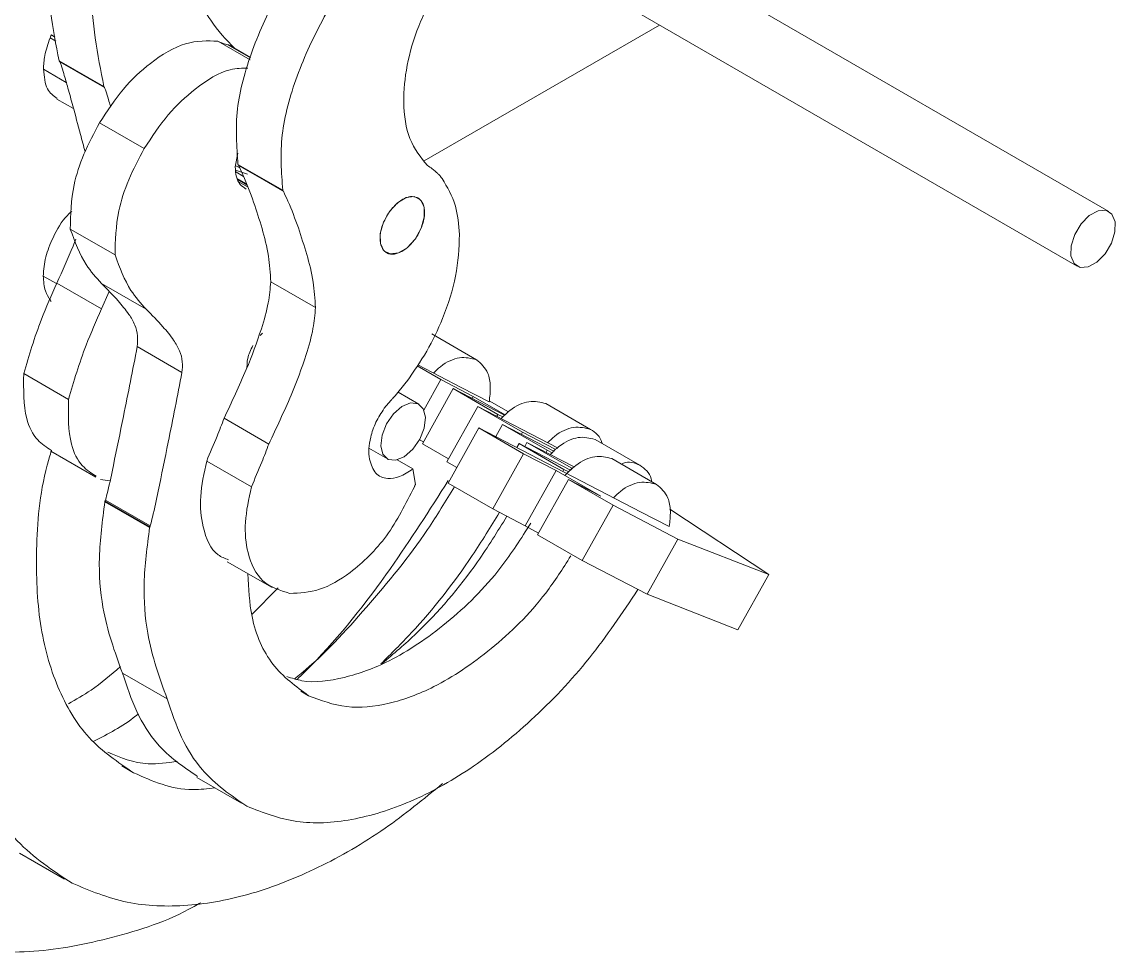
# Model space of a CAD drawing. Header units: inches. Extents: x 0 to 44.3, y 0 to 33.7.
# Drawn here: x 22.162 to 23.242, y 21.051 to 21.97 of the extents above; entities that cross this region are included whole.
import ezdxf

# ---------------------------------------------------------------- set-up
doc = ezdxf.new("R2010")
doc.units = ezdxf.units.IN
doc.header["$MEASUREMENT"] = 0

msp = doc.modelspace()

# ---------------------------------------------------------------- linework, layer by layer
at = {"color": 7, "linetype": 'Continuous', "lineweight": 15}
for p, q in [((23.2359, 21.7831), (22.6992, 22.093)), ((22.6366, 22.057), (23.2047, 21.729)), ((22.5599, 21.8332), (22.7923, 21.9671)), ((22.1959, 21.9513), (22.1903, 21.9545)), ((22.1958, 21.9515), (22.1904, 21.9546)), ((22.3879, 21.9329), (22.3561, 21.9512)), ((22.3884, 21.9348), (22.366, 21.9477)), ((22.3884, 21.935), (22.3679, 21.9469)), ((22.1993, 21.9319), (22.2435, 21.9064)), ((22.1995, 21.9315), (22.2437, 21.906)), ((22.1999, 21.9309), (22.2441, 21.9054)), ((22.2435, 21.9064), (22.2435, 21.9064)), ((22.1971, 21.894), (22.2135, 21.8846)), ((22.2833, 21.8452), (22.2391, 21.8707)), ((22.3732, 21.8273), (22.3758, 21.8405)), ((22.3731, 21.8286), (22.3777, 21.826)), ((22.3853, 21.8198), (22.3736, 21.824)), ((22.3813, 21.818), (22.3738, 21.8223)), ((22.3815, 21.8176), (22.3738, 21.8221)), ((22.3759, 21.8295), (22.4201, 21.804)), ((22.3761, 21.8291), (22.4203, 21.8036)), ((22.3765, 21.8286), (22.4207, 21.8031)), ((22.3842, 21.8105), (22.3751, 21.8157)), ((22.3847, 21.8094), (22.3757, 21.8145)), ((22.4201, 21.804), (22.4201, 21.804)), ((22.2545, 21.7401), (22.2103, 21.7657)), ((22.5221, 21.7426), (22.5225, 21.7424)), ((22.197, 21.7123), (22.2412, 21.6868)), ((22.2853, 21.6865), (22.2411, 21.712)), ((22.4083, 21.7136), (22.4525, 21.6881)), ((22.2412, 21.6868), (22.2487, 21.704)), ((22.6114, 21.6366), (22.5672, 21.6621)), ((22.6123, 21.6362), (22.5681, 21.6617)), ((22.3206, 21.6241), (22.2765, 21.6496)), ((22.5528, 21.6307), (22.5763, 21.6171)), ((22.5962, 21.6094), (22.5534, 21.6316)), ((22.1643, 21.623), (22.2085, 21.5975)), ((22.5421, 21.6145), (22.5312, 21.6011)), ((22.5426, 21.6151), (22.5421, 21.6145)), ((22.5426, 21.6152), (22.5426, 21.6151)), ((22.5763, 21.6171), (22.5595, 21.587)), ((22.5763, 21.6171), (22.6083, 21.6005)), ((22.5546, 21.5928), (22.5341, 21.6047)), ((22.5884, 21.6083), (22.558, 21.5537)), ((22.5884, 21.6083), (22.6326, 21.5827)), ((22.6392, 21.5819), (22.5884, 21.6083)), ((22.5962, 21.6094), (22.624, 21.595)), ((22.5962, 21.6094), (22.5962, 21.6094)), ((22.5268, 21.5963), (22.5203, 21.5887)), ((22.6083, 21.6005), (22.6072, 21.5985)), ((22.6083, 21.6005), (22.6398, 21.5824)), ((22.6429, 21.5852), (22.624, 21.5961)), ((22.7241, 21.5679), (22.6799, 21.5934)), ((22.6127, 21.5905), (22.5823, 21.5359)), ((22.6127, 21.5905), (22.6569, 21.565)), ((22.6914, 21.5497), (22.6127, 21.5905)), ((22.6326, 21.5827), (22.6315, 21.5808)), ((22.6326, 21.5827), (22.6375, 21.5802)), ((22.3622, 21.5789), (22.4064, 21.5534)), ((22.637, 21.5728), (22.6304, 21.5608)), ((22.637, 21.5728), (22.6812, 21.5473)), ((22.6878, 21.5464), (22.637, 21.5728)), ((22.6138, 21.5695), (22.5833, 21.5149)), ((22.6138, 21.5695), (22.658, 21.5439)), ((22.774, 21.4863), (22.6138, 21.5695)), ((22.6569, 21.565), (22.6558, 21.563)), ((22.6569, 21.565), (22.689, 21.5484)), ((22.5552, 21.5577), (22.5591, 21.5557)), ((22.558, 21.5537), (22.5839, 21.5388)), ((22.6536, 21.5539), (22.6513, 21.5499)), ((22.6536, 21.5539), (22.6978, 21.5284)), ((22.7044, 21.5275), (22.6536, 21.5539)), ((22.6613, 21.555), (22.6591, 21.551)), ((22.6613, 21.555), (22.7055, 21.5295)), ((22.7079, 21.5308), (22.6613, 21.555)), ((22.7727, 21.5324), (22.7285, 21.5579)), ((22.1912, 21.5463), (22.2354, 21.5208)), ((22.5052, 21.5492), (22.5234, 21.5387)), ((22.658, 21.5439), (22.6275, 21.4894)), ((22.658, 21.5439), (22.69, 21.5273)), ((22.6812, 21.5473), (22.6801, 21.5453)), ((22.6812, 21.5473), (22.686, 21.5447)), ((22.689, 21.5484), (22.6879, 21.5464)), ((22.7892, 21.5135), (22.745, 21.5391)), ((22.345, 21.5366), (22.3891, 21.5111)), ((22.533, 21.5377), (22.5485, 21.5288)), ((22.5485, 21.5288), (22.5511, 21.5136)), ((22.5823, 21.5359), (22.592, 21.5304)), ((22.6978, 21.5284), (22.6967, 21.5264)), ((22.6978, 21.5284), (22.7026, 21.5259)), ((22.7055, 21.5295), (22.7044, 21.5275)), ((22.2495, 21.5171), (22.24, 21.5184)), ((22.69, 21.5273), (22.6596, 21.4727)), ((22.7022, 21.5184), (22.6717, 21.4639)), ((22.69, 21.5273), (22.7342, 21.5018)), ((22.7022, 21.5184), (22.7463, 21.4929)), ((22.7342, 21.5018), (22.7022, 21.5184)), ((22.5833, 21.5149), (22.6275, 21.4894)), ((22.2886, 21.4709), (22.2444, 21.4964)), ((22.2888, 21.4715), (22.2446, 21.497)), ((22.2892, 21.4725), (22.245, 21.498)), ((22.6275, 21.4894), (22.6596, 21.4727)), ((22.7463, 21.4929), (22.7159, 21.4383)), ((22.7463, 21.4929), (22.8104, 21.4596)), ((22.774, 21.4863), (22.8017, 21.4719)), ((22.9, 21.4247), (22.8025, 21.4891)), ((22.2886, 21.4709), (22.2886, 21.4709)), ((22.6596, 21.4727), (22.6725, 21.4653)), ((22.6717, 21.4639), (22.7159, 21.4383)), ((22.8104, 21.4596), (22.78, 21.4051)), ((22.8104, 21.4596), (22.9, 21.4247)), ((22.3653, 21.4371), (22.4095, 21.4116)), ((22.7159, 21.4383), (22.78, 21.4051)), ((22.9, 21.4247), (22.8696, 21.3701)), ((22.4155, 21.4114), (22.3895, 21.3851)), ((22.78, 21.4051), (22.8696, 21.3701)), ((22.3059, 21.3018), (22.2617, 21.3273)), ((22.3352, 21.2242), (22.3794, 21.1987)), ((22.1603, 21.1494), (22.2045, 21.1238))]:
    msp.add_line(p, q, dxfattribs=at)
at = {"color": 8, "linetype": 'Continuous', "lineweight": 15}
for p, q in [((22.1951, 21.9553), (22.1916, 21.9574)), ((22.2063, 21.9105), (22.1838, 21.9235)), ((22.3854, 21.8075), (22.3768, 21.8125)), ((22.1967, 21.7118), (22.1836, 21.7193)), ((22.4456, 21.3049), (22.4378, 21.3094)), ((22.2728, 21.2289), (22.2612, 21.2357))]:
    msp.add_line(p, q, dxfattribs=at)
at = {"color": 7, "linetype": 'Continuous', "lineweight": 15, "flags": 128}
for points in [[(22.52, 21.7443), (22.5166, 21.7514), (22.5164, 21.7613), (22.5195, 21.7724), (22.5255, 21.783), (22.5333, 21.7916), (22.542, 21.7968), (22.55, 21.7978), (22.5562, 21.7945), (22.5597, 21.7874), (22.5599, 21.7776), (22.5568, 21.7665), (22.5508, 21.7558), (22.5429, 21.7473), (22.5343, 21.7421), (22.5263, 21.7411), (22.52, 21.7443)], [(23.2321, 21.7413), (23.224, 21.7331), (23.2154, 21.7284), (23.2076, 21.7279), (23.2016, 21.7317), (23.1985, 21.7392), (23.1988, 21.7493), (23.2023, 21.7604), (23.2085, 21.7709), (23.2166, 21.7791), (23.2252, 21.7838), (23.2331, 21.7843), (23.239, 21.7805), (23.2421, 21.773), (23.2419, 21.7629), (23.2384, 21.7517), (23.2321, 21.7413)], [(22.5464, 21.5941), (22.5538, 21.5932), (22.5589, 21.5882), (22.5611, 21.5798), (22.5598, 21.5692), (22.5554, 21.5581), (22.5485, 21.5482), (22.5401, 21.5409), (22.5316, 21.5374), (22.5242, 21.5382), (22.519, 21.5433), (22.5169, 21.5517), (22.5182, 21.5622), (22.5226, 21.5733), (22.5295, 21.5833), (22.5378, 21.5906), (22.5464, 21.5941)]]:
    msp.add_lwpolyline(points, dxfattribs=at)
at = {"color": 7, "linetype": 'Continuous', "lineweight": 15}
for points, knots in [([(22.402, 22.3631), (22.3889, 22.3392), (22.3631, 22.2921), (22.3372, 22.2187), (22.3221, 22.1484), (22.3183, 22.0814), (22.3266, 22.0211), (22.3445, 21.9729), (22.3643, 21.9527), (22.3727, 21.9441)], [0, 0, 0, 0, 0.150856, 0.297189, 0.441242, 0.584487, 0.734886, 0.887092, 1, 1, 1, 1]), ([(22.3759, 21.8295), (22.3746, 21.8472), (22.3719, 21.8817), (22.3885, 21.9428), (22.4177, 22.0055), (22.4584, 22.0689), (22.4919, 22.1077), (22.5087, 22.1272)], [0, 0, 0, 0, 0.190083, 0.370169, 0.552872, 0.775402, 1, 1, 1, 1]), ([(22.4201, 21.804), (22.4188, 21.8217), (22.4161, 21.8562), (22.4327, 21.9173), (22.4619, 21.98), (22.5026, 22.0434), (22.5361, 22.0822), (22.5529, 22.1017)], [0, 0, 0, 0, 0.190083, 0.370169, 0.552872, 0.775402, 1, 1, 1, 1]), ([(22.1993, 21.9319), (22.1962, 21.9477), (22.1901, 21.9779), (22.1855, 22.0314), (22.1872, 22.0705), (22.1882, 22.0929)], [0, 0, 0, 0, 0.320913, 0.611378, 1, 1, 1, 1]), ([(22.2435, 21.9064), (22.2404, 21.9222), (22.2343, 21.9524), (22.2297, 22.0059), (22.2314, 22.045), (22.2324, 22.0674)], [0, 0, 0, 0, 0.320913, 0.611378, 1, 1, 1, 1]), ([(22.1869, 22.0256), (22.1805, 22.0233), (22.1642, 22.0176), (22.1372, 21.9939), (22.1205, 21.971), (22.112, 21.9593)], [0, 0, 0, 0, 0.245481, 0.614697, 1, 1, 1, 1]), ([(22.5737, 22.0056), (22.5668, 21.9926), (22.5531, 21.9669), (22.5418, 21.9271), (22.5381, 21.8885), (22.5436, 21.8523), (22.5565, 21.8365), (22.563, 21.8284)], [0, 0, 0, 0, 0.192013, 0.377713, 0.561178, 0.777827, 1, 1, 1, 1]), ([(22.1903, 21.9545), (22.1883, 21.9485), (22.1845, 21.9378), (22.184, 21.928), (22.1838, 21.9235)], [0, 0, 0, 0, 0.5511782, 1, 1, 1, 1]), ([(22.1904, 21.9546), (22.1904, 21.9546), (22.1904, 21.9546), (22.1904, 21.9546), (22.1904, 21.9545), (22.1903, 21.9545), (22.1903, 21.9545), (22.1903, 21.9545), (22.1903, 21.9545)], [0, 0, 0, 0, 0.207301, 0.382855, 0.554847, 0.69038, 0.832281, 1, 1, 1, 1]), ([(22.1916, 21.9574), (22.1913, 21.9569), (22.1909, 21.9559), (22.1906, 21.955), (22.1904, 21.9546)], [0, 0, 0, 0, 0.552649, 1, 1, 1, 1]), ([(22.3561, 21.9512), (22.3457, 21.9516), (22.3249, 21.9523), (22.2913, 21.9326), (22.2616, 21.9048), (22.2467, 21.8822), (22.2391, 21.8707)], [0, 0, 0, 0, 0.275469, 0.549644, 0.770131, 1, 1, 1, 1]), ([(22.366, 21.9477), (22.3643, 21.9481), (22.3609, 21.9489), (22.3578, 21.9504), (22.3561, 21.9512)], [0, 0, 0, 0, 0.473221, 1, 1, 1, 1]), ([(22.3679, 21.9469), (22.3675, 21.947), (22.3669, 21.9473), (22.3663, 21.9476), (22.366, 21.9477)], [0, 0, 0, 0, 0.5604827, 1, 1, 1, 1]), ([(22.1995, 21.9315), (22.1995, 21.9316), (22.1994, 21.9317), (22.1993, 21.9318), (22.1993, 21.9319)], [0, 0, 0, 0, 0.604849, 1, 1, 1, 1]), ([(22.1999, 21.9309), (22.1998, 21.931), (22.1997, 21.9312), (22.1996, 21.9314), (22.1995, 21.9315)], [0, 0, 0, 0, 0.559969, 1, 1, 1, 1]), ([(22.2249, 21.842), (22.2234, 21.8477), (22.2194, 21.8629), (22.2137, 21.8839), (22.2083, 21.904), (22.2044, 21.9173), (22.2018, 21.9262), (22.2003, 21.9299), (22.1999, 21.9309)], [0, 0, 0, 0, 0.1907076, 0.50673, 0.7018438, 0.8629913, 0.9609627, 1, 1, 1, 1]), ([(22.1838, 21.9235), (22.1845, 21.9163), (22.1857, 21.9031), (22.1938, 21.8972), (22.1974, 21.8945)], [0, 0, 0, 0, 0.542072, 1, 1, 1, 1]), ([(22.3857, 21.9245), (22.38, 21.9245), (22.3639, 21.9246), (22.3354, 21.9068), (22.3058, 21.8794), (22.2909, 21.8568), (22.2833, 21.8452)], [0, 0, 0, 0, 0.171648, 0.485111, 0.737193, 1, 1, 1, 1]), ([(22.2437, 21.906), (22.2437, 21.9061), (22.2436, 21.9062), (22.2435, 21.9063), (22.2435, 21.9064)], [0, 0, 0, 0, 0.604849, 1, 1, 1, 1]), ([(22.2441, 21.9054), (22.244, 21.9055), (22.2439, 21.9057), (22.2438, 21.9059), (22.2437, 21.906)], [0, 0, 0, 0, 0.5599691, 1, 1, 1, 1]), ([(22.2499, 21.8873), (22.2493, 21.8894), (22.2478, 21.8945), (22.246, 21.9007), (22.2445, 21.9044), (22.2441, 21.9054)], [0, 0, 0, 0, 0.345635, 0.813554, 1, 1, 1, 1]), ([(22.2391, 21.8707), (22.2337, 21.8605), (22.223, 21.8404), (22.2111, 21.8034), (22.2106, 21.7799), (22.2103, 21.7657)], [0, 0, 0, 0, 0.29132, 0.57166, 1, 1, 1, 1]), ([(22.2833, 21.8452), (22.2779, 21.835), (22.2672, 21.8149), (22.2553, 21.7779), (22.2548, 21.7544), (22.2545, 21.7401)], [0, 0, 0, 0, 0.29132, 0.57166, 1, 1, 1, 1]), ([(22.3841, 21.8052), (22.382, 21.8065), (22.3777, 21.8092), (22.3738, 21.8169), (22.3734, 21.8238), (22.3732, 21.8273)], [0, 0, 0, 0, 0.333254, 0.663469, 1, 1, 1, 1]), ([(22.3761, 21.8291), (22.3761, 21.8292), (22.376, 21.8293), (22.3759, 21.8295), (22.3759, 21.8295)], [0, 0, 0, 0, 0.605415, 1, 1, 1, 1]), ([(22.3765, 21.8286), (22.3764, 21.8287), (22.3763, 21.8289), (22.3762, 21.8291), (22.3761, 21.8291)], [0, 0, 0, 0, 0.560288, 1, 1, 1, 1]), ([(22.4083, 21.7136), (22.4077, 21.7222), (22.4065, 21.741), (22.3998, 21.7665), (22.3913, 21.793), (22.3835, 21.8138), (22.378, 21.8253), (22.3765, 21.8286)], [0, 0, 0, 0, 0.192399, 0.422026, 0.654285, 0.902602, 1, 1, 1, 1]), ([(22.563, 21.8284), (22.5646, 21.8274), (22.5674, 21.8256), (22.5699, 21.8234), (22.571, 21.8224)], [0, 0, 0, 0, 0.559661, 1, 1, 1, 1]), ([(22.571, 21.8224), (22.5716, 21.8219), (22.5727, 21.8211), (22.5736, 21.8202), (22.574, 21.8198)], [0, 0, 0, 0, 0.562554, 1, 1, 1, 1]), ([(22.574, 21.8198), (22.5743, 21.8196), (22.5746, 21.8192), (22.575, 21.8188), (22.5751, 21.8186)], [0, 0, 0, 0, 0.561412, 1, 1, 1, 1]), ([(22.5751, 21.8186), (22.5754, 21.8183), (22.5758, 21.8178), (22.5762, 21.8172), (22.5763, 21.817)], [0, 0, 0, 0, 0.560825, 1, 1, 1, 1]), ([(22.5763, 21.817), (22.5765, 21.8167), (22.5769, 21.8163), (22.5773, 21.8158), (22.5774, 21.8156)], [0, 0, 0, 0, 0.561457, 1, 1, 1, 1]), ([(22.5774, 21.8156), (22.5774, 21.8156), (22.5774, 21.8156), (22.5775, 21.8155), (22.5775, 21.8155), (22.5775, 21.8155)], [0, 0, 0, 0, 0.32103, 0.593498, 1, 1, 1, 1]), ([(22.5775, 21.8155), (22.5826, 21.8071), (22.592, 21.792), (22.5938, 21.7701), (22.5947, 21.7602)], [0, 0, 0, 0, 0.5510748, 1, 1, 1, 1]), ([(22.4203, 21.8036), (22.4203, 21.8037), (22.4202, 21.8038), (22.4201, 21.804), (22.4201, 21.804)], [0, 0, 0, 0, 0.605415, 1, 1, 1, 1]), ([(22.4207, 21.8031), (22.4206, 21.8032), (22.4205, 21.8034), (22.4204, 21.8035), (22.4203, 21.8036)], [0, 0, 0, 0, 0.560288, 1, 1, 1, 1]), ([(22.4525, 21.6881), (22.4519, 21.6967), (22.4507, 21.7155), (22.4439, 21.741), (22.4355, 21.7675), (22.4277, 21.7883), (22.4222, 21.7998), (22.4207, 21.8031)], [0, 0, 0, 0, 0.192399, 0.422026, 0.654285, 0.902602, 1, 1, 1, 1]), ([(22.5236, 21.7799), (22.5262, 21.7835), (22.5315, 21.7907), (22.5405, 21.7965), (22.5484, 21.7985), (22.5522, 21.797), (22.5542, 21.7962)], [0, 0, 0, 0, 0.283259, 0.557633, 0.774898, 1, 1, 1, 1]), ([(22.5542, 21.7962), (22.5559, 21.7945), (22.5594, 21.7911), (22.5607, 21.7818), (22.5589, 21.7709), (22.5538, 21.7595), (22.5463, 21.7497), (22.539, 21.7441), (22.5334, 21.7416), (22.5293, 21.7407), (22.5254, 21.741), (22.5221, 21.7423), (22.5204, 21.7441), (22.5195, 21.7449)], [0, 0, 0, 0, 0.1194592, 0.2348328, 0.3502108, 0.4697391, 0.5896334, 0.7053785, 0.7633083, 0.8216625, 0.8810053, 0.9421635, 1, 1, 1, 1]), ([(22.2118, 21.7832), (22.2104, 21.782), (22.2028, 21.7754), (22.1934, 21.7588), (22.1851, 21.7378), (22.1841, 21.7255), (22.1836, 21.7193)], [0, 0, 0, 0, 0.086091, 0.435355, 0.71254, 1, 1, 1, 1]), ([(22.5195, 21.7449), (22.5183, 21.7472), (22.5159, 21.7516), (22.5161, 21.761), (22.5185, 21.7704), (22.5215, 21.776), (22.523, 21.7789)], [0, 0, 0, 0, 0.2796749, 0.5547381, 0.7734235, 1, 1, 1, 1]), ([(22.523, 21.7789), (22.5231, 21.7791), (22.5233, 21.7794), (22.5235, 21.7797), (22.5236, 21.7799)], [0, 0, 0, 0, 0.560217, 1, 1, 1, 1]), ([(22.2103, 21.7657), (22.2149, 21.7532), (22.2226, 21.7323), (22.2358, 21.7179), (22.2411, 21.712)], [0, 0, 0, 0, 0.595222, 1, 1, 1, 1]), ([(22.197, 21.7123), (22.2026, 21.7245), (22.2092, 21.7389), (22.2149, 21.7534), (22.2157, 21.7556)], [0, 0, 0, 0, 0.847202, 1, 1, 1, 1]), ([(22.5947, 21.7602), (22.5941, 21.7468), (22.593, 21.7204), (22.58, 21.6802), (22.5631, 21.6446), (22.5494, 21.625), (22.5426, 21.6152)], [0, 0, 0, 0, 0.288248, 0.566663, 0.783222, 1, 1, 1, 1]), ([(22.2545, 21.7401), (22.2591, 21.7277), (22.2668, 21.7068), (22.28, 21.6924), (22.2853, 21.6865)], [0, 0, 0, 0, 0.595222, 1, 1, 1, 1]), ([(22.1643, 21.623), (22.1696, 21.6409), (22.1785, 21.6708), (22.1917, 21.7004), (22.197, 21.7123)], [0, 0, 0, 0, 0.598365, 1, 1, 1, 1]), ([(22.1836, 21.7193), (22.184, 21.7141), (22.1847, 21.7048), (22.1885, 21.6986), (22.1902, 21.6959)], [0, 0, 0, 0, 0.5673441, 1, 1, 1, 1]), ([(22.2411, 21.712), (22.2467, 21.7064), (22.2561, 21.6968), (22.2673, 21.6832), (22.2742, 21.672), (22.2773, 21.6612), (22.2767, 21.6532), (22.2765, 21.6496)], [0, 0, 0, 0, 0.348042, 0.591694, 0.757222, 0.890025, 1, 1, 1, 1]), ([(22.3622, 21.5789), (22.3697, 21.5949), (22.3835, 21.6241), (22.3979, 21.6624), (22.4063, 21.6918), (22.4077, 21.7068), (22.4083, 21.7136)], [0, 0, 0, 0, 0.357553, 0.6511328, 0.8408525, 1, 1, 1, 1]), ([(22.1902, 21.6959), (22.1902, 21.6959), (22.1903, 21.6958), (22.1903, 21.6958), (22.1903, 21.6958)], [0, 0, 0, 0, 0.555441, 1, 1, 1, 1]), ([(22.1903, 21.6958), (22.1905, 21.6955), (22.1909, 21.695), (22.1913, 21.6945), (22.1915, 21.6943)], [0, 0, 0, 0, 0.566749, 1, 1, 1, 1]), ([(22.2085, 21.5975), (22.2138, 21.6154), (22.2227, 21.6453), (22.2359, 21.6749), (22.2412, 21.6868)], [0, 0, 0, 0, 0.598365, 1, 1, 1, 1]), ([(22.2853, 21.6865), (22.2909, 21.6809), (22.3003, 21.6713), (22.3115, 21.6577), (22.3183, 21.6465), (22.3215, 21.6357), (22.3209, 21.6277), (22.3206, 21.6241)], [0, 0, 0, 0, 0.348042, 0.591694, 0.757222, 0.890025, 1, 1, 1, 1]), ([(22.4064, 21.5534), (22.4139, 21.5694), (22.4277, 21.5986), (22.4421, 21.6369), (22.4505, 21.6663), (22.4519, 21.6812), (22.4525, 21.6881)], [0, 0, 0, 0, 0.357553, 0.651133, 0.840852, 1, 1, 1, 1]), ([(22.4, 21.6628), (22.3996, 21.6624), (22.3988, 21.6617), (22.398, 21.6609), (22.3977, 21.6606)], [0, 0, 0, 0, 0.559376, 1, 1, 1, 1]), ([(22.2765, 21.6496), (22.2719, 21.6267), (22.2643, 21.5876), (22.2544, 21.54), (22.2488, 21.5125), (22.2458, 21.5009), (22.245, 21.498)], [0, 0, 0, 0, 0.455189, 0.77407, 0.941972, 1, 1, 1, 1]), ([(22.3905, 21.6506), (22.3885, 21.6463), (22.3849, 21.6388), (22.3848, 21.632), (22.3848, 21.6291)], [0, 0, 0, 0, 0.569077, 1, 1, 1, 1]), ([(22.6114, 21.6366), (22.6061, 21.638), (22.5956, 21.6407), (22.5795, 21.6337), (22.5712, 21.6257), (22.569, 21.6235)], [0, 0, 0, 0, 0.429002, 0.84356, 1, 1, 1, 1]), ([(22.624, 21.595), (22.6246, 21.6002), (22.6258, 21.6106), (22.6228, 21.6268), (22.6158, 21.6329), (22.6114, 21.6366)], [0, 0, 0, 0, 0.276333, 0.552937, 1, 1, 1, 1]), ([(22.1917, 21.5471), (22.1869, 21.5502), (22.1761, 21.5571), (22.1638, 21.5814), (22.1641, 21.6074), (22.1643, 21.623)], [0, 0, 0, 0, 0.240571, 0.540874, 1, 1, 1, 1]), ([(22.3206, 21.6241), (22.3161, 21.6011), (22.3085, 21.5621), (22.2986, 21.5145), (22.293, 21.487), (22.29, 21.4754), (22.2892, 21.4725)], [0, 0, 0, 0, 0.455189, 0.77407, 0.941972, 1, 1, 1, 1]), ([(22.2359, 21.5216), (22.2311, 21.5246), (22.2203, 21.5316), (22.208, 21.5559), (22.2083, 21.5819), (22.2085, 21.5975)], [0, 0, 0, 0, 0.240571, 0.540874, 1, 1, 1, 1]), ([(22.5274, 21.597), (22.5273, 21.5969), (22.5271, 21.5967), (22.5269, 21.5964), (22.5268, 21.5963)], [0, 0, 0, 0, 0.549354, 1, 1, 1, 1]), ([(22.5298, 21.5996), (22.5293, 21.5991), (22.5285, 21.5983), (22.5278, 21.5974), (22.5274, 21.597)], [0, 0, 0, 0, 0.560701, 1, 1, 1, 1]), ([(22.5312, 21.6011), (22.5309, 21.6008), (22.5305, 21.6003), (22.53, 21.5998), (22.5298, 21.5996)], [0, 0, 0, 0, 0.570563, 1, 1, 1, 1]), ([(22.6799, 21.5934), (22.6746, 21.5948), (22.6641, 21.5974), (22.6473, 21.59), (22.6385, 21.5814), (22.6357, 21.5786)], [0, 0, 0, 0, 0.412481, 0.811151, 1, 1, 1, 1]), ([(22.5203, 21.5887), (22.5174, 21.5842), (22.5116, 21.5751), (22.5068, 21.5611), (22.5047, 21.5485), (22.5053, 21.5418), (22.5057, 21.5384)], [0, 0, 0, 0, 0.276249, 0.552036, 0.772328, 1, 1, 1, 1]), ([(22.345, 21.5366), (22.3484, 21.5448), (22.3544, 21.5588), (22.3599, 21.5729), (22.3622, 21.5789)], [0, 0, 0, 0, 0.580401, 1, 1, 1, 1]), ([(22.7241, 21.5679), (22.7188, 21.5692), (22.7083, 21.5719), (22.6921, 21.5649), (22.6839, 21.5569), (22.6817, 21.5547)], [0, 0, 0, 0, 0.4293195, 0.8442637, 1, 1, 1, 1]), ([(22.7285, 21.5579), (22.7231, 21.5593), (22.7127, 21.562), (22.6959, 21.5545), (22.6871, 21.5459), (22.6843, 21.5431)], [0, 0, 0, 0, 0.412497, 0.811179, 1, 1, 1, 1]), ([(22.7354, 21.5539), (22.7354, 21.5541), (22.734, 21.5613), (22.729, 21.5646), (22.7241, 21.5679)], [0, 0, 0, 0, 0.025261, 1, 1, 1, 1]), ([(22.3891, 21.5111), (22.3926, 21.5192), (22.3986, 21.5333), (22.4041, 21.5474), (22.4064, 21.5534)], [0, 0, 0, 0, 0.580401, 1, 1, 1, 1]), ([(22.2728, 21.2289), (22.2573, 21.2393), (22.2267, 21.2597), (22.1962, 21.3114), (22.1784, 21.3744), (22.1755, 21.449), (22.1801, 21.5081), (22.1902, 21.5423), (22.1917, 21.5471)], [0, 0, 0, 0, 0.198491, 0.390988, 0.580512, 0.76903, 0.96707, 1, 1, 1, 1]), ([(22.745, 21.5391), (22.7397, 21.5404), (22.7292, 21.5431), (22.7117, 21.5352), (22.7022, 21.5258), (22.6987, 21.5223)], [0, 0, 0, 0, 0.394246, 0.775292, 1, 1, 1, 1]), ([(22.3664, 21.4392), (22.3629, 21.4405), (22.3504, 21.4452), (22.3409, 21.4684), (22.3372, 21.501), (22.3424, 21.5247), (22.345, 21.5366)], [0, 0, 0, 0, 0.131736, 0.467058, 0.730795, 1, 1, 1, 1]), ([(22.5057, 21.5384), (22.5073, 21.5332), (22.5106, 21.5232), (22.5224, 21.5184), (22.5356, 21.5202), (22.5441, 21.5259), (22.5485, 21.5288)], [0, 0, 0, 0, 0.283655, 0.557934, 0.775078, 1, 1, 1, 1]), ([(22.7727, 21.5324), (22.7675, 21.5347), (22.7619, 21.5372), (22.7549, 21.5338), (22.7545, 21.5336)], [0, 0, 0, 0, 0.933571, 1, 1, 1, 1]), ([(22.7844, 21.5163), (22.7842, 21.5172), (22.7829, 21.5253), (22.7775, 21.529), (22.7727, 21.5324)], [0, 0, 0, 0, 0.1116, 1, 1, 1, 1]), ([(22.4343, 21.321), (22.439, 21.3256), (22.4719, 21.3578), (22.5237, 21.4234), (22.565, 21.4881), (22.5836, 21.5174)], [0, 0, 0, 0, 0.084157, 0.585915, 1, 1, 1, 1]), ([(22.4272, 21.4059), (22.4175, 21.4089), (22.3985, 21.4146), (22.3849, 21.4426), (22.3815, 21.4756), (22.3866, 21.4992), (22.3891, 21.5111)], [0, 0, 0, 0, 0.285777, 0.561609, 0.778555, 1, 1, 1, 1]), ([(22.5501, 21.5113), (22.5416, 21.4944), (22.525, 21.4613), (22.4896, 21.4266), (22.4556, 21.407), (22.4368, 21.4063), (22.4272, 21.4059)], [0, 0, 0, 0, 0.283181, 0.5575, 0.774813, 1, 1, 1, 1]), ([(22.5896, 21.5112), (22.581, 21.497), (22.5552, 21.4543), (22.5037, 21.3923), (22.4588, 21.343), (22.434, 21.3234), (22.4319, 21.3217)], [0, 0, 0, 0, 0.194728, 0.582679, 0.964263, 1, 1, 1, 1]), ([(22.5511, 21.5136), (22.5509, 21.5132), (22.5506, 21.5124), (22.5502, 21.5116), (22.5501, 21.5113)], [0, 0, 0, 0, 0.560538, 1, 1, 1, 1]), ([(22.7892, 21.5135), (22.7839, 21.5149), (22.7734, 21.5176), (22.7572, 21.5106), (22.749, 21.5026), (22.7468, 21.5004)], [0, 0, 0, 0, 0.429326, 0.844277, 1, 1, 1, 1]), ([(22.8017, 21.4719), (22.8024, 21.4771), (22.8036, 21.4875), (22.8006, 21.5037), (22.7936, 21.5098), (22.7892, 21.5135)], [0, 0, 0, 0, 0.276451, 0.55321, 1, 1, 1, 1]), ([(22.2444, 21.4964), (22.242, 21.4778), (22.2372, 21.4408), (22.2419, 21.3821), (22.2542, 21.348), (22.2617, 21.3273)], [0, 0, 0, 0, 0.2855554, 0.5671818, 1, 1, 1, 1]), ([(22.2446, 21.497), (22.2446, 21.4969), (22.2445, 21.4967), (22.2444, 21.4964), (22.2444, 21.4964)], [0, 0, 0, 0, 0.605982, 1, 1, 1, 1]), ([(22.245, 21.498), (22.2449, 21.4978), (22.2448, 21.4975), (22.2447, 21.4972), (22.2446, 21.497)], [0, 0, 0, 0, 0.560613, 1, 1, 1, 1]), ([(22.634, 21.486), (22.6253, 21.4717), (22.5993, 21.4291), (22.5592, 21.3782), (22.527, 21.3463), (22.5169, 21.3363)], [0, 0, 0, 0, 0.257156, 0.766147, 1, 1, 1, 1]), ([(22.665, 21.4752), (22.6555, 21.4603), (22.6315, 21.4225), (22.5824, 21.3748), (22.529, 21.3386), (22.4805, 21.3213), (22.4458, 21.3166), (22.429, 21.3223), (22.4241, 21.3239)], [0, 0, 0, 0, 0.142743, 0.363244, 0.581379, 0.753568, 0.928334, 1, 1, 1, 1]), ([(22.6415, 21.4821), (22.6321, 21.4669), (22.6058, 21.4246), (22.5631, 21.3746), (22.5297, 21.3464), (22.5183, 21.3368)], [0, 0, 0, 0, 0.269694, 0.75137, 1, 1, 1, 1]), ([(22.2886, 21.4709), (22.2862, 21.4523), (22.2814, 21.4153), (22.2861, 21.3566), (22.2984, 21.3225), (22.3059, 21.3018)], [0, 0, 0, 0, 0.2855554, 0.5671818, 1, 1, 1, 1]), ([(22.2888, 21.4715), (22.2888, 21.4714), (22.2887, 21.4712), (22.2886, 21.4709), (22.2886, 21.4709)], [0, 0, 0, 0, 0.605982, 1, 1, 1, 1]), ([(22.2892, 21.4725), (22.2891, 21.4723), (22.289, 21.472), (22.2889, 21.4716), (22.2888, 21.4715)], [0, 0, 0, 0, 0.560613, 1, 1, 1, 1]), ([(22.7046, 21.4429), (22.6966, 21.4304), (22.6739, 21.395), (22.6266, 21.3493), (22.5732, 21.3132), (22.5245, 21.2954), (22.4816, 21.2912), (22.4577, 21.3003), (22.4456, 21.3049)], [0, 0, 0, 0, 0.110997, 0.313933, 0.514691, 0.673162, 0.834006, 1, 1, 1, 1]), ([(22.0907, 21.4323), (22.0894, 21.4058), (22.0867, 21.3527), (22.097, 21.2814), (22.119, 21.2152), (22.1556, 21.1569), (22.193, 21.1323), (22.212, 21.1198)], [0, 0, 0, 0, 0.1833286, 0.3668368, 0.5515179, 0.7724097, 1, 1, 1, 1]), ([(22.4456, 21.3049), (22.433, 21.3141), (22.4082, 21.3321), (22.3883, 21.3758), (22.3863, 21.4109), (22.3855, 21.4254)], [0, 0, 0, 0, 0.3771965, 0.7419162, 1, 1, 1, 1]), ([(22.3847, 21.1957), (22.4006, 21.1895), (22.4319, 21.1773), (22.4875, 21.1802), (22.5456, 21.198), (22.6059, 21.2311), (22.6662, 21.2791), (22.7235, 21.3391), (22.7554, 21.3866), (22.7709, 21.4098)], [0, 0, 0, 0, 0.1463426, 0.2883077, 0.4280527, 0.5669937, 0.712838, 0.8603624, 1, 1, 1, 1]), ([(22.2598, 21.3336), (22.2502, 21.3254), (22.2333, 21.3109), (22.2159, 21.3012), (22.2084, 21.297)], [0, 0, 0, 0, 0.5673025, 1, 1, 1, 1]), ([(22.2617, 21.3273), (22.2661, 21.3143), (22.2749, 21.2881), (22.2981, 21.251), (22.3218, 21.2348), (22.3358, 21.2252)], [0, 0, 0, 0, 0.288107, 0.579834, 1, 1, 1, 1]), ([(22.3059, 21.3018), (22.3103, 21.2888), (22.3191, 21.2626), (22.3436, 21.2238), (22.369, 21.2064), (22.3847, 21.1957)], [0, 0, 0, 0, 0.2742316, 0.5519099, 1, 1, 1, 1]), ([(22.2776, 21.287), (22.2768, 21.2863), (22.2623, 21.2746), (22.2475, 21.2671), (22.2335, 21.26)], [0, 0, 0, 0, 0.0579293, 1, 1, 1, 1]), ([(22.3161, 21.24), (22.3063, 21.2386), (22.2808, 21.2351), (22.26, 21.2438), (22.2473, 21.2491)], [0, 0, 0, 0, 0.3861788, 1, 1, 1, 1]), ([(22.353, 21.2139), (22.3457, 21.2131), (22.3157, 21.2095), (22.2913, 21.2205), (22.2728, 21.2289)], [0, 0, 0, 0, 0.242439, 1, 1, 1, 1]), ([(22.212, 21.1198), (22.2297, 21.1124), (22.2646, 21.0979), (22.3253, 21.0957), (22.389, 21.1073), (22.4549, 21.1334), (22.5187, 21.1698), (22.5591, 21.2028), (22.578, 21.2181)], [0, 0, 0, 0, 0.176989, 0.349233, 0.518639, 0.686555, 0.853958, 1, 1, 1, 1]), ([(22.0384, 21.0794), (22.0602, 21.0704), (22.1032, 21.0527), (22.178, 21.0497), (22.2564, 21.0659), (22.311, 21.0838), (22.3386, 21.1002), (22.3391, 21.1004)], [0, 0, 0, 0, 0.256691, 0.506476, 0.752149, 0.995677, 1, 1, 1, 1])]:
    msp.add_open_spline(points, degree=3, knots=knots, dxfattribs=at)

doc.saveas('drawing.dxf')
